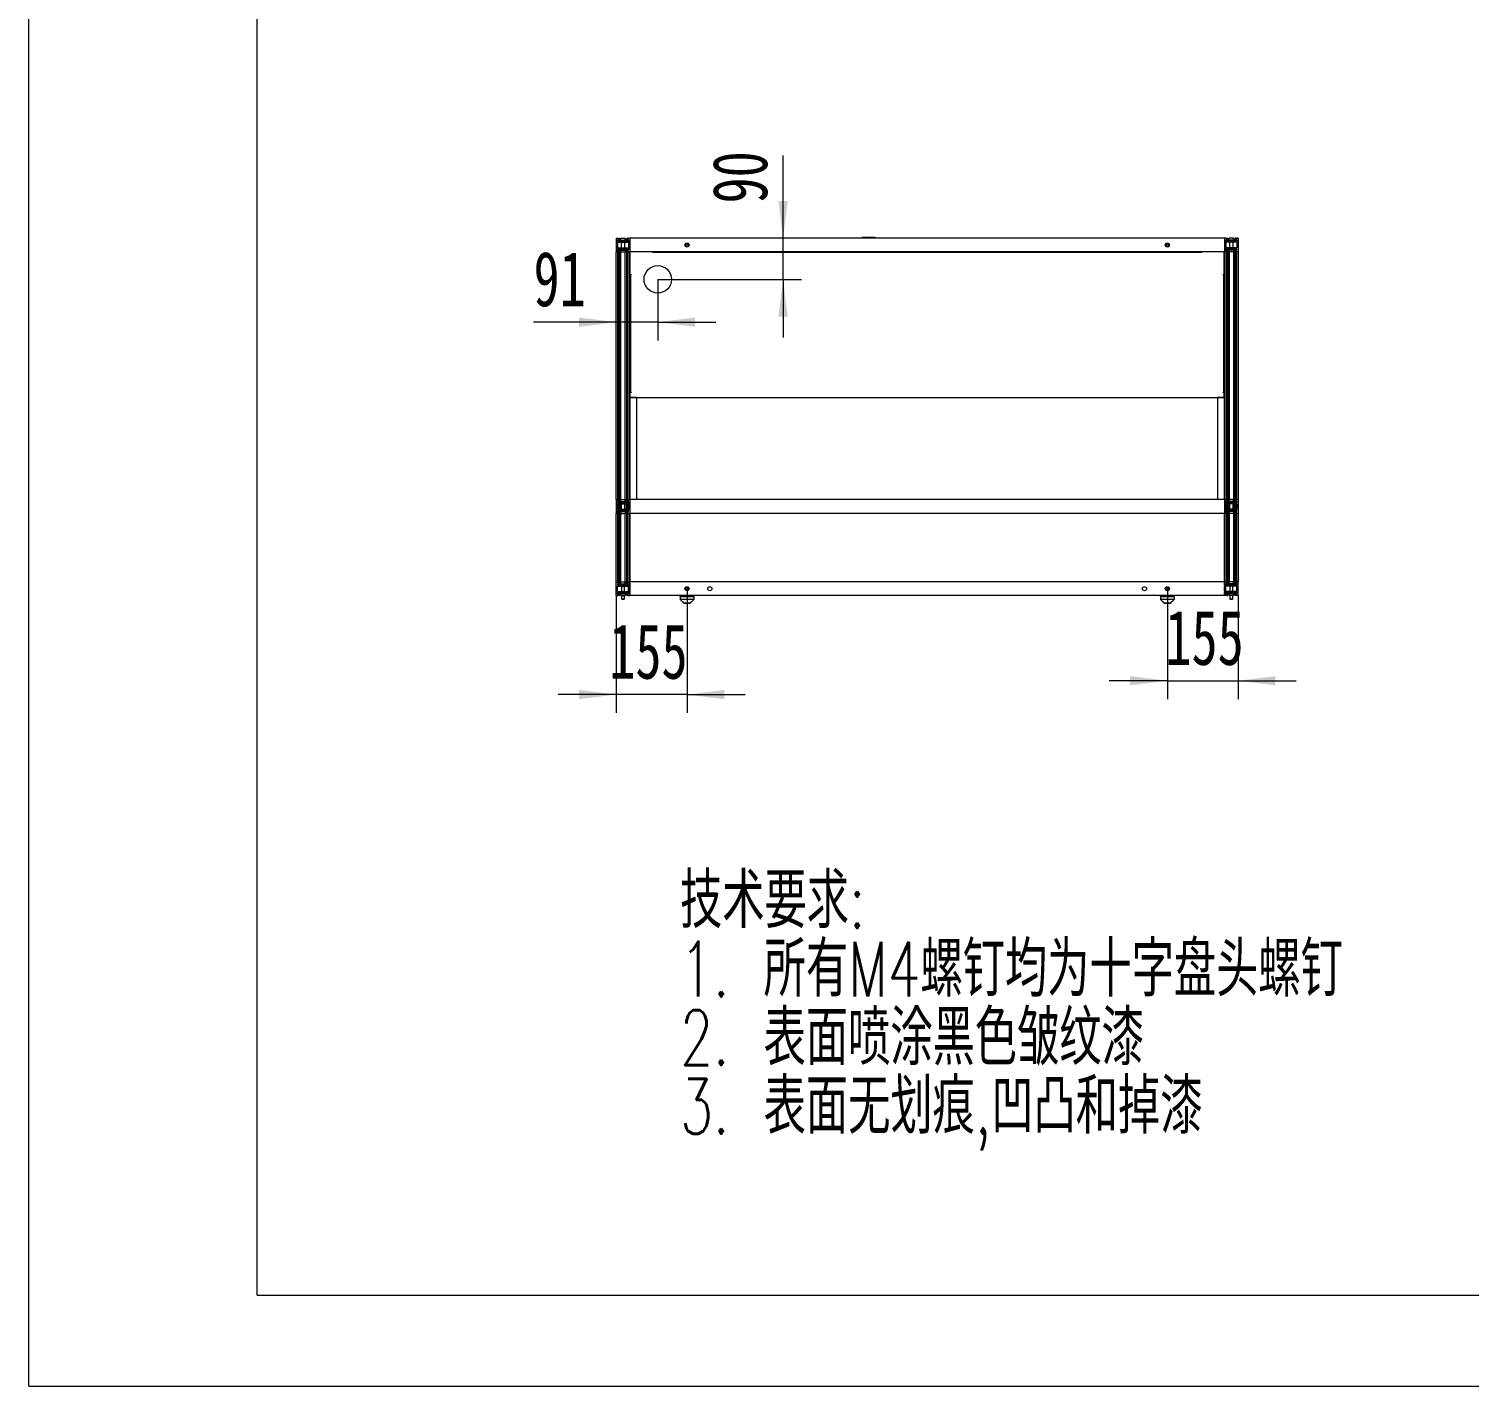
# Model space of a CAD drawing. Header units: millimetres. Extents: x 2 to 8402, y 4 to 5944.
# Drawn here: x 2 to 3153, y 4 to 2974 of the extents above; entities that cross this region are included whole.
import ezdxf

# ---------------------------------------------------------------- set-up
doc = ezdxf.new("R2010")
doc.units = ezdxf.units.MM
doc.header["$LTSCALE"] = 20
doc.layers.add('A-TITLEBLOCK', color=7, linetype='Continuous', lineweight=15)
doc.styles.add('SLDTEXTSTYLE0', font='TXT', dxfattribs={"width": 0.7, "bigfont": 'bigfont'})
doc.styles.add('SLDTEXTSTYLE1', font='TXT', dxfattribs={"width": 0.7})
doc.dimstyles.new('SLDDIMSTYLE0', dxfattribs={"dimtxt": 120, "dimasz": 81.6, "dimexe": 0, "dimexo": 0.0625, "dimgap": 30, "dimtad": 2, "dimrnd": 1e-09, "dimzin": 12, "dimdsep": 46, "dimtxsty": 'SLDTEXTSTYLE1', "dimsah": 1, "dimcen": 0.09, "dimadec": 0, "dimazin": 3, "dimtfac": 1, "dimtmove": 0, "dimatfit": 0, "dimfxl": 0, "dimfrac": 2, "dimtolj": 1, "dimtzin": 12, "dimarcsym": 0})

# ---------------------------------------------------------------- blocks, each defined once
blk = doc.blocks.new('SW_NOTE_0')
at = {"layer": 'A-TITLEBLOCK', "color": 0, "char_height": 120, "attachment_point": 1, "style": 'SLDTEXTSTYLE0'}
for s, insert in [('\\M+18B5A术\\M+19776\\M+18B81:', (0, 154.7)), ('1. \\M+18F8A\\M+1974CM4\\M+19786钉\\M+18BCF为\\M+18F5C\\M+18E9A盘头\\M+19786钉', (0, 4.7)), ('2. \\M+1955C\\M+196CA喷涂\\M+1FC4B\\M+19046皱纹\\M+18EBD', (0, -145.3)), ('3. \\M+1955C\\M+196CA\\M+19DD9划\\M+18DAD,\\M+1899A\\M+193CA\\M+19861\\M+19D7B\\M+18EBD', (0, -295.3))]:
    blk.add_mtext(s, dxfattribs=dict(at, insert=insert))
blk = doc.blocks.new('_D')
at = {"layer": 'A-TITLEBLOCK'}
for p, q in [((1651.9, 2516.1), (1651.9, 2697.3)), ((1651.9, 2426.1), (1651.9, 2516.1)), ((1377.7, 2426.1), (1691.9, 2426.1)), ((1651.9, 2426.1), (1651.9, 2299.1))]:
    blk.add_line(p, q, dxfattribs=at)
for points in [[(1651.9, 2516.1), (1662.1, 2597.7), (1641.7, 2597.7)], [(1651.9, 2426.1), (1641.7, 2344.5), (1662.1, 2344.5)]]:
    blk.add_solid(points, dxfattribs=at)
at = {"layer": 'A-TITLEBLOCK', "insert": (1497.2, 2592.1), "char_height": 120, "attachment_point": 1, "rotation": 90, "style": 'SLDTEXTSTYLE1'}
blk.add_mtext('90', dxfattribs=at)
blk = doc.blocks.new('_D_1')
at = {"layer": 'A-TITLEBLOCK'}
for p, q in [((1377.7, 2426.1), (1377.7, 2292.5)), ((1286.7, 2332.5), (1105.9, 2332.5)), ((1377.7, 2332.5), (1286.7, 2332.5)), ((1377.7, 2332.5), (1504.7, 2332.5))]:
    blk.add_line(p, q, dxfattribs=at)
for points in [[(1286.7, 2332.5), (1205.1, 2342.6), (1205.1, 2322.3)], [(1377.7, 2332.5), (1459.3, 2322.3), (1459.3, 2342.6)]]:
    blk.add_solid(points, dxfattribs=at)
at = {"layer": 'A-TITLEBLOCK', "insert": (1105.9, 2487.2), "char_height": 120, "attachment_point": 1, "style": 'SLDTEXTSTYLE1'}
blk.add_mtext('91', dxfattribs=at)
blk = doc.blocks.new('_D_2')
at = {"layer": 'A-TITLEBLOCK'}
for p, q in [((2492.7, 1749.1), (2492.7, 1507.8)), ((2647.7, 1734.1), (2647.7, 1507.8)), ((2492.7, 1547.8), (2365.7, 1547.8)), ((2492.7, 1547.8), (2647.7, 1547.8)), ((2647.7, 1547.8), (2774.7, 1547.8))]:
    blk.add_line(p, q, dxfattribs=at)
for points in [[(2492.7, 1547.8), (2411.1, 1558), (2411.1, 1537.7)], [(2647.7, 1547.8), (2729.3, 1537.7), (2729.3, 1558)]]:
    blk.add_solid(points, dxfattribs=at)
at = {"layer": 'A-TITLEBLOCK', "insert": (2488.4, 1702.5), "char_height": 120, "attachment_point": 1, "style": 'SLDTEXTSTYLE1'}
blk.add_mtext('155', dxfattribs=at)
blk = doc.blocks.new('_D_3')
at = {"layer": 'A-TITLEBLOCK'}
for p, q in [((1286.7, 1734.1), (1286.7, 1477.6)), ((1441.7, 1749.1), (1441.7, 1477.6)), ((1286.7, 1517.6), (1159.7, 1517.6)), ((1441.7, 1517.6), (1286.7, 1517.6)), ((1441.7, 1517.6), (1568.7, 1517.6))]:
    blk.add_line(p, q, dxfattribs=at)
for points in [[(1286.7, 1517.6), (1205.1, 1527.8), (1205.1, 1507.5)], [(1441.7, 1517.6), (1523.3, 1507.5), (1523.3, 1527.8)]]:
    blk.add_solid(points, dxfattribs=at)
at = {"layer": 'A-TITLEBLOCK', "insert": (1271.6, 1672.3), "char_height": 120, "attachment_point": 1, "style": 'SLDTEXTSTYLE1'}
blk.add_mtext('155', dxfattribs=at)

msp = doc.modelspace()

# ---------------------------------------------------------------- linework, layer by layer
at = {"color": 7, "linetype": 'Continuous', "lineweight": 15}
for p, q in [((1286.705, 2516.117), (1286.705, 2486.117)), ((1286.705, 2516.117), (1290.205, 2516.117)), ((1289.705, 2511.617), (1289.705, 2509.617)), ((1289.705, 2490.617), (1289.705, 2492.617)), ((1289.955, 2507.117), (1313.455, 2507.117)), ((1289.955, 2507.117), (1289.955, 2495.117)), ((1289.955, 2495.117), (1313.455, 2495.117)), ((1290.205, 2516.117), (1290.205, 2514.617)), ((1290.205, 2514.617), (1290.705, 2514.617)), ((1290.205, 2512.117), (1313.205, 2512.117)), ((1290.205, 2509.117), (1313.205, 2509.117)), ((1290.205, 2493.117), (1313.205, 2493.117)), ((1290.205, 2490.117), (1313.205, 2490.117)), ((1290.705, 2514.617), (1290.705, 2513.117)), ((1290.705, 2513.117), (1292.205, 2513.117)), ((1292.205, 2513.117), (1292.205, 2516.117)), ((1292.205, 2516.117), (1293.705, 2516.117)), ((1293.705, 2516.117), (1293.705, 2513.617)), ((1293.705, 2513.617), (1296.705, 2513.617)), ((1296.705, 2513.617), (1296.705, 2516.117)), ((1296.705, 2516.117), (1306.705, 2516.117)), ((1297.705, 2512.117), (1297.705, 2509.117)), ((1297.705, 2507.117), (1297.705, 2495.117)), ((1297.705, 2493.117), (1297.705, 2490.117)), ((1305.705, 2509.117), (1305.705, 2512.117)), ((1305.705, 2495.117), (1305.705, 2507.117)), ((1305.705, 2490.117), (1305.705, 2493.117)), ((1306.705, 2513.617), (1306.705, 2516.117)), ((1309.705, 2513.617), (1306.705, 2513.617)), ((1311.205, 2516.117), (1309.705, 2516.117)), ((1309.705, 2516.117), (1309.705, 2513.617)), ((1311.205, 2513.117), (1311.205, 2516.117)), ((1312.705, 2513.117), (1311.205, 2513.117)), ((1312.705, 2514.617), (1312.705, 2513.117)), ((1313.205, 2514.617), (1312.705, 2514.617)), ((1313.205, 2516.117), (1313.205, 2514.617)), ((1313.205, 2516.117), (1316.705, 2516.117)), ((1313.455, 2507.117), (1313.455, 2495.117)), ((1313.705, 2511.617), (1313.705, 2509.617)), ((1313.705, 2490.617), (1313.705, 2492.617)), ((1316.705, 2509.117), (1314.205, 2509.117)), ((1314.205, 2509.117), (1314.205, 2506.117)), ((1314.205, 2506.117), (1316.705, 2506.117)), ((1314.205, 2493.117), (1314.205, 2496.117)), ((1314.205, 2496.117), (1316.705, 2496.117)), ((1316.705, 2493.117), (1314.205, 2493.117)), ((2617.705, 2516.117), (1316.705, 2516.117)), ((1316.705, 2516.117), (1316.705, 2486.117)), ((1316.705, 2516.117), (1316.705, 2509.117)), ((1316.705, 2506.117), (1316.705, 2496.117)), ((1316.705, 2493.117), (1316.705, 2486.117)), ((1824.955, 2518.117), (1852.955, 2518.117)), ((1824.955, 2518.117), (1824.955, 2516.117)), ((1852.955, 2518.117), (1852.955, 2516.117)), ((2617.705, 2516.117), (2617.705, 2486.117)), ((2621.205, 2516.117), (2617.705, 2516.117)), ((2617.705, 2516.117), (2617.705, 2509.117)), ((2617.705, 2509.117), (2620.205, 2509.117)), ((2620.205, 2506.117), (2617.705, 2506.117)), ((2617.705, 2506.117), (2617.705, 2496.117)), ((2620.205, 2496.117), (2617.705, 2496.117)), ((2617.705, 2493.117), (2617.705, 2486.117)), ((2617.705, 2493.117), (2620.205, 2493.117)), ((2620.205, 2509.117), (2620.205, 2506.117)), ((2620.205, 2493.117), (2620.205, 2496.117)), ((2620.705, 2511.617), (2620.705, 2509.617)), ((2620.705, 2490.617), (2620.705, 2492.617)), ((2644.455, 2507.117), (2620.955, 2507.117)), ((2620.955, 2507.117), (2620.955, 2495.117)), ((2644.455, 2495.117), (2620.955, 2495.117)), ((2621.205, 2516.117), (2621.205, 2514.617)), ((2621.205, 2514.617), (2621.705, 2514.617)), ((2644.205, 2512.117), (2621.205, 2512.117)), ((2644.205, 2509.117), (2621.205, 2509.117)), ((2644.205, 2493.117), (2621.205, 2493.117)), ((2644.205, 2490.117), (2621.205, 2490.117)), ((2621.705, 2514.617), (2621.705, 2513.117)), ((2621.705, 2513.117), (2623.205, 2513.117)), ((2623.205, 2516.117), (2624.705, 2516.117)), ((2623.205, 2513.117), (2623.205, 2516.117)), ((2624.705, 2516.117), (2624.705, 2513.617)), ((2624.705, 2513.617), (2627.705, 2513.617)), ((2627.705, 2513.617), (2627.705, 2516.117)), ((2637.705, 2516.117), (2627.705, 2516.117)), ((2628.705, 2512.117), (2628.705, 2509.117)), ((2628.705, 2507.117), (2628.705, 2495.117)), ((2628.705, 2493.117), (2628.705, 2490.117)), ((2636.705, 2509.117), (2636.705, 2512.117)), ((2636.705, 2495.117), (2636.705, 2507.117)), ((2636.705, 2490.117), (2636.705, 2493.117)), ((2637.705, 2513.617), (2637.705, 2516.117)), ((2640.705, 2513.617), (2637.705, 2513.617)), ((2642.205, 2516.117), (2640.705, 2516.117)), ((2640.705, 2516.117), (2640.705, 2513.617)), ((2642.205, 2513.117), (2642.205, 2516.117)), ((2643.705, 2513.117), (2642.205, 2513.117)), ((2643.705, 2514.617), (2643.705, 2513.117)), ((2644.205, 2514.617), (2643.705, 2514.617)), ((2647.705, 2516.117), (2644.205, 2516.117)), ((2644.205, 2516.117), (2644.205, 2514.617)), ((2644.455, 2507.117), (2644.455, 2495.117)), ((2644.705, 2511.617), (2644.705, 2509.617)), ((2644.705, 2490.617), (2644.705, 2492.617)), ((2647.705, 2516.117), (2647.705, 2486.117)), ((1286.705, 2486.117), (1290.205, 2486.117)), ((1286.705, 1944.117), (1286.705, 2486.117)), ((1290.205, 2487.617), (1290.705, 2487.617)), ((1290.205, 2486.117), (1290.205, 2487.617)), ((1290.205, 1944.117), (1290.205, 2486.117)), ((1290.205, 2486.117), (1290.705, 2486.117)), ((1290.705, 2489.117), (1292.205, 2489.117)), ((1290.705, 2487.617), (1290.705, 2489.117)), ((1290.705, 1944.117), (1290.705, 2486.117)), ((1290.705, 2486.117), (1292.205, 2486.117)), ((1292.205, 2489.117), (1292.205, 2486.117)), ((1292.205, 2486.117), (1293.705, 2486.117)), ((1292.205, 1944.117), (1292.205, 2486.117)), ((1293.705, 2488.617), (1296.705, 2488.617)), ((1293.705, 2486.117), (1293.705, 2488.617)), ((1293.705, 1944.117), (1293.705, 2486.117)), ((1293.705, 2486.117), (1296.705, 2486.117)), ((1296.705, 2488.617), (1296.705, 2486.117)), ((1296.705, 2486.117), (1306.705, 2486.117)), ((1296.705, 1944.117), (1296.705, 2486.117)), ((1309.705, 2488.617), (1306.705, 2488.617)), ((1306.705, 2488.617), (1306.705, 2486.117)), ((1306.705, 1944.117), (1306.705, 2486.117)), ((1309.705, 2486.117), (1306.705, 2486.117)), ((1309.705, 2486.117), (1309.705, 2488.617)), ((1309.705, 2486.117), (1311.205, 2486.117)), ((1309.705, 1944.117), (1309.705, 2486.117)), ((1311.205, 2489.117), (1311.205, 2486.117)), ((1312.705, 2489.117), (1311.205, 2489.117)), ((1311.205, 1944.117), (1311.205, 2486.117)), ((1312.705, 2486.117), (1311.205, 2486.117)), ((1312.705, 2487.617), (1312.705, 2489.117)), ((1313.205, 2487.617), (1312.705, 2487.617)), ((1312.705, 1944.117), (1312.705, 2486.117)), ((1313.205, 2486.117), (1312.705, 2486.117)), ((1313.205, 2486.117), (1313.205, 2487.617)), ((1313.205, 2486.117), (1316.705, 2486.117)), ((1313.205, 1944.117), (1313.205, 2486.117)), ((2617.705, 2486.117), (1316.705, 2486.117)), ((1316.705, 1944.117), (1316.705, 2486.117)), ((1317.705, 2436.917), (1317.705, 2486.117)), ((1366.905, 2484.517), (1366.905, 2486.117)), ((1367.705, 2484.517), (1366.905, 2484.517)), ((1367.705, 2485.317), (1367.705, 2486.117)), ((1367.705, 2485.317), (1367.705, 2484.517)), ((1367.705, 2485.317), (2566.705, 2485.317)), ((2566.705, 2485.317), (2566.705, 2486.117)), ((2566.705, 2484.517), (2566.705, 2485.317)), ((2567.505, 2484.517), (2566.705, 2484.517)), ((2567.505, 2486.117), (2567.505, 2484.517)), ((2616.705, 2436.917), (2616.705, 2486.117)), ((2621.205, 2486.117), (2617.705, 2486.117)), ((2617.705, 2486.117), (2617.705, 1944.117)), ((2621.205, 2487.617), (2621.705, 2487.617)), ((2621.205, 2486.117), (2621.205, 2487.617)), ((2621.205, 2486.117), (2621.205, 1944.117)), ((2621.205, 2486.117), (2621.705, 2486.117)), ((2621.705, 2487.617), (2621.705, 2489.117)), ((2621.705, 2489.117), (2623.205, 2489.117)), ((2621.705, 2486.117), (2621.705, 1944.117)), ((2621.705, 2486.117), (2623.205, 2486.117)), ((2623.205, 2489.117), (2623.205, 2486.117)), ((2623.205, 2486.117), (2623.205, 1944.117)), ((2623.205, 2486.117), (2624.705, 2486.117)), ((2624.705, 2486.117), (2624.705, 2488.617)), ((2624.705, 2488.617), (2627.705, 2488.617)), ((2624.705, 2486.117), (2624.705, 1944.117)), ((2624.705, 2486.117), (2627.705, 2486.117)), ((2627.705, 2488.617), (2627.705, 2486.117)), ((2637.705, 2486.117), (2627.705, 2486.117)), ((2627.705, 2486.117), (2627.705, 1944.117)), ((2640.705, 2488.617), (2637.705, 2488.617)), ((2637.705, 2488.617), (2637.705, 2486.117)), ((2637.705, 2486.117), (2637.705, 1944.117)), ((2640.705, 2486.117), (2637.705, 2486.117)), ((2640.705, 2486.117), (2640.705, 2488.617)), ((2642.205, 2486.117), (2640.705, 2486.117)), ((2640.705, 2486.117), (2640.705, 1944.117)), ((2643.705, 2489.117), (2642.205, 2489.117)), ((2642.205, 2489.117), (2642.205, 2486.117)), ((2642.205, 2486.117), (2642.205, 1944.117)), ((2643.705, 2486.117), (2642.205, 2486.117)), ((2643.705, 2487.617), (2643.705, 2489.117)), ((2644.205, 2487.617), (2643.705, 2487.617)), ((2643.705, 2486.117), (2643.705, 1944.117)), ((2644.205, 2486.117), (2643.705, 2486.117)), ((2644.205, 2486.117), (2644.205, 2487.617)), ((2647.705, 2486.117), (2644.205, 2486.117)), ((2644.205, 2486.117), (2644.205, 1944.117)), ((2647.705, 2486.117), (2647.705, 1944.117)), ((1316.705, 2441.117), (1317.705, 2441.117)), ((1317.705, 2436.917), (1319.305, 2436.917)), ((1317.705, 2179.617), (1317.705, 2436.117)), ((1318.505, 2436.117), (1317.705, 2436.117)), ((1318.505, 2179.617), (1318.505, 2436.117)), ((1319.305, 2436.117), (1318.505, 2436.117)), ((1319.305, 2436.917), (1319.305, 2436.117)), ((2615.105, 2436.917), (2616.705, 2436.917)), ((2615.105, 2436.117), (2615.105, 2436.917)), ((2615.905, 2436.117), (2615.105, 2436.117)), ((2615.905, 2436.117), (2615.905, 2179.617)), ((2615.905, 2436.117), (2616.705, 2436.117)), ((2616.705, 2441.117), (2617.705, 2441.117)), ((2616.705, 2436.117), (2616.705, 2179.617)), ((1316.705, 2384.117), (1317.705, 2384.117)), ((1316.705, 2342.617), (1317.705, 2342.617)), ((1317.705, 2245.117), (1316.705, 2245.117)), ((2616.705, 2240.117), (2617.705, 2240.117)), ((1318.505, 2179.617), (1317.705, 2179.617)), ((1317.705, 2167.334), (1317.705, 2178.817)), ((1319.305, 2178.817), (1317.705, 2178.817)), ((1318.505, 2179.617), (1319.305, 2179.617)), ((1319.305, 2179.617), (1319.305, 2178.817)), ((2615.105, 2179.617), (2615.905, 2179.617)), ((2615.105, 2178.817), (2615.105, 2179.617)), ((2616.705, 2178.817), (2615.105, 2178.817)), ((2615.905, 2179.617), (2616.705, 2179.617)), ((2616.705, 2195.117), (2617.705, 2195.117)), ((2616.705, 2188.117), (2617.705, 2188.117)), ((2616.705, 2185.117), (2617.705, 2185.117)), ((2616.705, 2167.334), (2616.705, 2178.817)), ((2616.705, 2175.117), (2617.705, 2175.117)), ((1316.705, 2173.117), (1317.705, 2173.117)), ((1316.705, 2172.117), (1317.705, 2172.117)), ((1317.705, 2168.617), (1316.705, 2168.617)), ((1331.705, 2167.334), (1317.705, 2167.334)), ((1317.705, 2167.334), (1317.705, 2166.534)), ((1331.705, 2166.534), (1317.705, 2166.534)), ((1331.705, 2166.534), (1331.705, 2167.334)), ((2602.705, 2166.534), (1331.705, 2166.534)), ((1331.705, 1944.117), (1331.705, 2166.534)), ((2616.705, 2167.334), (2602.705, 2167.334)), ((2602.705, 2167.334), (2602.705, 2166.534)), ((2602.705, 2166.534), (2602.705, 1944.117)), ((2616.705, 2166.534), (2602.705, 2166.534)), ((2616.705, 2172.117), (2617.705, 2172.117)), ((2616.705, 2168.617), (2617.705, 2168.617)), ((2616.705, 2167.334), (2616.705, 2166.534)), ((1286.705, 1944.117), (1286.705, 1914.117)), ((1286.705, 1944.117), (1290.205, 1944.117)), ((1289.705, 1939.617), (1289.705, 1937.617)), ((1289.955, 1935.117), (1313.455, 1935.117)), ((1289.955, 1935.117), (1289.955, 1923.117)), ((1289.955, 1923.117), (1313.455, 1923.117)), ((1290.205, 1944.117), (1290.705, 1944.117)), ((1290.205, 1944.117), (1290.205, 1942.617)), ((1290.205, 1942.617), (1290.705, 1942.617)), ((1290.205, 1937.117), (1290.205, 1940.117)), ((1290.205, 1940.117), (1313.205, 1940.117)), ((1290.205, 1937.117), (1313.205, 1937.117)), ((1290.205, 1923.117), (1290.205, 1935.117)), ((1290.705, 1942.617), (1290.705, 1944.117)), ((1290.705, 1944.117), (1292.205, 1944.117)), ((1290.705, 1942.617), (1290.705, 1941.117)), ((1290.705, 1941.117), (1292.205, 1941.117)), ((1290.705, 1937.117), (1290.705, 1940.117)), ((1290.705, 1923.117), (1290.705, 1935.117)), ((1292.205, 1941.117), (1292.205, 1944.117)), ((1292.205, 1944.117), (1293.705, 1944.117)), ((1292.205, 1937.117), (1292.205, 1940.117)), ((1292.205, 1923.117), (1292.205, 1935.117)), ((1293.705, 1944.117), (1296.705, 1944.117)), ((1293.705, 1944.117), (1293.705, 1941.617)), ((1293.705, 1941.617), (1296.705, 1941.617)), ((1293.705, 1937.117), (1293.705, 1940.117)), ((1293.705, 1923.117), (1293.705, 1935.117)), ((1296.705, 1941.617), (1296.705, 1944.117)), ((1296.705, 1944.117), (1306.705, 1944.117)), ((1296.705, 1937.117), (1296.705, 1940.117)), ((1296.705, 1923.117), (1296.705, 1935.117)), ((1297.705, 1940.117), (1297.705, 1937.117)), ((1297.705, 1935.117), (1297.705, 1923.117)), ((1305.705, 1937.117), (1305.705, 1940.117)), ((1305.705, 1923.117), (1305.705, 1935.117)), ((1309.705, 1944.117), (1306.705, 1944.117)), ((1306.705, 1941.617), (1306.705, 1944.117)), ((1309.705, 1941.617), (1306.705, 1941.617)), ((1306.705, 1937.117), (1306.705, 1940.117)), ((1306.705, 1923.117), (1306.705, 1935.117)), ((1309.705, 1944.117), (1309.705, 1941.617)), ((1311.205, 1944.117), (1309.705, 1944.117)), ((1309.705, 1937.117), (1309.705, 1940.117)), ((1309.705, 1923.117), (1309.705, 1935.117)), ((1312.705, 1944.117), (1311.205, 1944.117)), ((1311.205, 1941.117), (1311.205, 1944.117)), ((1312.705, 1941.117), (1311.205, 1941.117)), ((1311.205, 1937.117), (1311.205, 1940.117)), ((1311.205, 1923.117), (1311.205, 1935.117)), ((1312.705, 1942.617), (1312.705, 1944.117)), ((1313.205, 1944.117), (1312.705, 1944.117)), ((1312.705, 1942.617), (1312.705, 1941.117)), ((1313.205, 1942.617), (1312.705, 1942.617)), ((1312.705, 1937.117), (1312.705, 1940.117)), ((1312.705, 1923.117), (1312.705, 1935.117)), ((1313.205, 1944.117), (1313.205, 1942.617)), ((1313.205, 1944.117), (1316.705, 1944.117)), ((1313.205, 1937.117), (1313.205, 1940.117)), ((1313.205, 1923.117), (1313.205, 1935.117)), ((1313.455, 1935.117), (1313.455, 1923.117)), ((1313.705, 1939.617), (1313.705, 1937.617)), ((1316.705, 1937.117), (1314.205, 1937.117)), ((1314.205, 1937.117), (1314.205, 1934.117)), ((1314.205, 1934.117), (1316.705, 1934.117)), ((1314.205, 1924.117), (1316.705, 1924.117)), ((1314.205, 1921.117), (1314.205, 1924.117)), ((1316.705, 1944.117), (1316.705, 1937.117)), ((1316.705, 1944.117), (1316.705, 1914.117)), ((2617.705, 1944.117), (1316.705, 1944.117)), ((1316.705, 1934.117), (1316.705, 1924.117)), ((2617.705, 1944.117), (2617.705, 1937.117)), ((2621.205, 1944.117), (2617.705, 1944.117)), ((2617.705, 1944.117), (2617.705, 1914.117)), ((2617.705, 1937.117), (2620.205, 1937.117)), ((2617.705, 1934.117), (2617.705, 1924.117)), ((2620.205, 1934.117), (2617.705, 1934.117)), ((2620.205, 1924.117), (2617.705, 1924.117)), ((2620.205, 1937.117), (2620.205, 1934.117)), ((2620.205, 1921.117), (2620.205, 1924.117)), ((2620.705, 1939.617), (2620.705, 1937.617)), ((2620.955, 1935.117), (2620.955, 1923.117)), ((2644.455, 1935.117), (2620.955, 1935.117)), ((2644.455, 1923.117), (2620.955, 1923.117)), ((2621.205, 1944.117), (2621.705, 1944.117)), ((2621.205, 1944.117), (2621.205, 1942.617)), ((2621.205, 1942.617), (2621.705, 1942.617)), ((2621.205, 1937.117), (2621.205, 1940.117)), ((2644.205, 1940.117), (2621.205, 1940.117)), ((2644.205, 1937.117), (2621.205, 1937.117)), ((2621.205, 1923.117), (2621.205, 1935.117)), ((2621.705, 1944.117), (2623.205, 1944.117)), ((2621.705, 1942.617), (2621.705, 1944.117)), ((2621.705, 1942.617), (2621.705, 1941.117)), ((2621.705, 1941.117), (2623.205, 1941.117)), ((2621.705, 1937.117), (2621.705, 1940.117)), ((2621.705, 1923.117), (2621.705, 1935.117)), ((2623.205, 1941.117), (2623.205, 1944.117)), ((2623.205, 1944.117), (2624.705, 1944.117)), ((2623.205, 1937.117), (2623.205, 1940.117)), ((2623.205, 1923.117), (2623.205, 1935.117)), ((2624.705, 1944.117), (2627.705, 1944.117)), ((2624.705, 1944.117), (2624.705, 1941.617)), ((2624.705, 1941.617), (2627.705, 1941.617)), ((2624.705, 1937.117), (2624.705, 1940.117)), ((2624.705, 1923.117), (2624.705, 1935.117)), ((2627.705, 1941.617), (2627.705, 1944.117)), ((2637.705, 1944.117), (2627.705, 1944.117)), ((2627.705, 1937.117), (2627.705, 1940.117)), ((2627.705, 1923.117), (2627.705, 1935.117)), ((2628.705, 1940.117), (2628.705, 1937.117)), ((2628.705, 1935.117), (2628.705, 1923.117)), ((2636.705, 1937.117), (2636.705, 1940.117)), ((2636.705, 1923.117), (2636.705, 1935.117)), ((2640.705, 1944.117), (2637.705, 1944.117)), ((2637.705, 1941.617), (2637.705, 1944.117)), ((2640.705, 1941.617), (2637.705, 1941.617)), ((2637.705, 1937.117), (2637.705, 1940.117)), ((2637.705, 1923.117), (2637.705, 1935.117)), ((2640.705, 1944.117), (2640.705, 1941.617)), ((2642.205, 1944.117), (2640.705, 1944.117)), ((2640.705, 1937.117), (2640.705, 1940.117)), ((2640.705, 1923.117), (2640.705, 1935.117)), ((2643.705, 1944.117), (2642.205, 1944.117)), ((2642.205, 1941.117), (2642.205, 1944.117)), ((2643.705, 1941.117), (2642.205, 1941.117)), ((2642.205, 1937.117), (2642.205, 1940.117)), ((2642.205, 1923.117), (2642.205, 1935.117)), ((2644.205, 1944.117), (2643.705, 1944.117)), ((2643.705, 1942.617), (2643.705, 1944.117)), ((2643.705, 1942.617), (2643.705, 1941.117)), ((2644.205, 1942.617), (2643.705, 1942.617)), ((2643.705, 1937.117), (2643.705, 1940.117)), ((2643.705, 1923.117), (2643.705, 1935.117)), ((2644.205, 1944.117), (2644.205, 1942.617)), ((2647.705, 1944.117), (2644.205, 1944.117)), ((2644.205, 1937.117), (2644.205, 1940.117)), ((2644.205, 1923.117), (2644.205, 1935.117)), ((2644.455, 1935.117), (2644.455, 1923.117)), ((2644.705, 1939.617), (2644.705, 1937.617)), ((2647.705, 1944.117), (2647.705, 1914.117)), ((1286.705, 1914.117), (1290.205, 1914.117)), ((1286.705, 1764.117), (1286.705, 1914.117)), ((1289.705, 1918.617), (1289.705, 1920.617)), ((1290.205, 1918.117), (1290.205, 1921.117)), ((1290.205, 1921.117), (1313.205, 1921.117)), ((1290.205, 1918.117), (1313.205, 1918.117)), ((1290.205, 1915.617), (1290.705, 1915.617)), ((1290.205, 1914.117), (1290.205, 1915.617)), ((1290.205, 1764.117), (1290.205, 1914.117)), ((1290.205, 1914.117), (1290.705, 1914.117)), ((1290.705, 1918.117), (1290.705, 1921.117)), ((1290.705, 1917.117), (1292.205, 1917.117)), ((1290.705, 1915.617), (1290.705, 1917.117)), ((1290.705, 1914.117), (1290.705, 1915.617)), ((1290.705, 1764.117), (1290.705, 1914.117)), ((1290.705, 1914.117), (1292.205, 1914.117)), ((1292.205, 1918.117), (1292.205, 1921.117)), ((1292.205, 1917.117), (1292.205, 1914.117)), ((1292.205, 1914.117), (1293.705, 1914.117)), ((1292.205, 1764.117), (1292.205, 1914.117)), ((1293.705, 1918.117), (1293.705, 1921.117)), ((1293.705, 1916.617), (1296.705, 1916.617)), ((1293.705, 1914.117), (1293.705, 1916.617)), ((1293.705, 1764.117), (1293.705, 1914.117)), ((1293.705, 1914.117), (1296.705, 1914.117)), ((1296.705, 1918.117), (1296.705, 1921.117)), ((1296.705, 1916.617), (1296.705, 1914.117)), ((1296.705, 1914.117), (1306.705, 1914.117)), ((1296.705, 1764.117), (1296.705, 1914.117)), ((1297.705, 1921.117), (1297.705, 1918.117)), ((1305.705, 1918.117), (1305.705, 1921.117)), ((1306.705, 1918.117), (1306.705, 1921.117)), ((1309.705, 1916.617), (1306.705, 1916.617)), ((1306.705, 1916.617), (1306.705, 1914.117)), ((1306.705, 1764.117), (1306.705, 1914.117)), ((1309.705, 1914.117), (1306.705, 1914.117)), ((1309.705, 1918.117), (1309.705, 1921.117)), ((1309.705, 1914.117), (1309.705, 1916.617)), ((1309.705, 1914.117), (1311.205, 1914.117)), ((1309.705, 1764.117), (1309.705, 1914.117)), ((1311.205, 1918.117), (1311.205, 1921.117)), ((1312.705, 1917.117), (1311.205, 1917.117)), ((1311.205, 1917.117), (1311.205, 1914.117)), ((1311.205, 1764.117), (1311.205, 1914.117)), ((1312.705, 1914.117), (1311.205, 1914.117)), ((1312.705, 1918.117), (1312.705, 1921.117)), ((1312.705, 1915.617), (1312.705, 1917.117)), ((1312.705, 1914.117), (1312.705, 1915.617)), ((1313.205, 1915.617), (1312.705, 1915.617)), ((1312.705, 1764.117), (1312.705, 1914.117)), ((1313.205, 1914.117), (1312.705, 1914.117)), ((1313.205, 1918.117), (1313.205, 1921.117)), ((1313.205, 1914.117), (1313.205, 1915.617)), ((1313.205, 1914.117), (1316.705, 1914.117)), ((1313.205, 1764.117), (1313.205, 1914.117)), ((1313.705, 1918.617), (1313.705, 1920.617)), ((1316.705, 1921.117), (1314.205, 1921.117)), ((1316.705, 1921.117), (1316.705, 1914.117)), ((2617.705, 1914.117), (1316.705, 1914.117)), ((1316.705, 1764.117), (1316.705, 1914.117)), ((1316.955, 1914.117), (1316.955, 1764.117)), ((2617.455, 1764.117), (2617.455, 1914.117)), ((2617.705, 1921.117), (2620.205, 1921.117)), ((2617.705, 1921.117), (2617.705, 1914.117)), ((2621.205, 1914.117), (2617.705, 1914.117)), ((2617.705, 1914.117), (2617.705, 1764.117)), ((2620.705, 1918.617), (2620.705, 1920.617)), ((2621.205, 1918.117), (2621.205, 1921.117)), ((2644.205, 1921.117), (2621.205, 1921.117)), ((2644.205, 1918.117), (2621.205, 1918.117)), ((2621.205, 1915.617), (2621.705, 1915.617)), ((2621.205, 1914.117), (2621.205, 1915.617)), ((2621.205, 1914.117), (2621.205, 1764.117)), ((2621.205, 1914.117), (2621.705, 1914.117)), ((2621.705, 1918.117), (2621.705, 1921.117)), ((2621.705, 1917.117), (2623.205, 1917.117)), ((2621.705, 1915.617), (2621.705, 1917.117)), ((2621.705, 1914.117), (2621.705, 1915.617)), ((2621.705, 1914.117), (2621.705, 1764.117)), ((2621.705, 1914.117), (2623.205, 1914.117)), ((2623.205, 1918.117), (2623.205, 1921.117)), ((2623.205, 1917.117), (2623.205, 1914.117)), ((2624.705, 1914.117), (2623.205, 1914.117)), ((2623.205, 1914.117), (2623.205, 1764.117)), ((2624.705, 1918.117), (2624.705, 1921.117)), ((2624.705, 1916.617), (2627.705, 1916.617)), ((2624.705, 1914.117), (2624.705, 1916.617)), ((2624.705, 1914.117), (2624.705, 1764.117)), ((2624.705, 1914.117), (2627.705, 1914.117)), ((2627.705, 1918.117), (2627.705, 1921.117)), ((2627.705, 1916.617), (2627.705, 1914.117)), ((2637.705, 1914.117), (2627.705, 1914.117)), ((2627.705, 1914.117), (2627.705, 1764.117)), ((2628.705, 1921.117), (2628.705, 1918.117)), ((2636.705, 1918.117), (2636.705, 1921.117)), ((2637.705, 1918.117), (2637.705, 1921.117)), ((2640.705, 1916.617), (2637.705, 1916.617)), ((2637.705, 1916.617), (2637.705, 1914.117)), ((2637.705, 1914.117), (2637.705, 1764.117)), ((2640.705, 1914.117), (2637.705, 1914.117)), ((2640.705, 1918.117), (2640.705, 1921.117)), ((2640.705, 1914.117), (2640.705, 1916.617)), ((2642.205, 1914.117), (2640.705, 1914.117)), ((2640.705, 1914.117), (2640.705, 1764.117)), ((2642.205, 1918.117), (2642.205, 1921.117)), ((2643.705, 1917.117), (2642.205, 1917.117)), ((2642.205, 1917.117), (2642.205, 1914.117)), ((2642.205, 1914.117), (2642.205, 1764.117)), ((2643.705, 1914.117), (2642.205, 1914.117)), ((2643.705, 1918.117), (2643.705, 1921.117)), ((2643.705, 1915.617), (2643.705, 1917.117)), ((2643.705, 1914.117), (2643.705, 1915.617)), ((2644.205, 1915.617), (2643.705, 1915.617)), ((2643.705, 1914.117), (2643.705, 1764.117)), ((2644.205, 1914.117), (2643.705, 1914.117)), ((2644.205, 1918.117), (2644.205, 1921.117)), ((2644.205, 1914.117), (2644.205, 1915.617)), ((2647.705, 1914.117), (2644.205, 1914.117)), ((2644.205, 1914.117), (2644.205, 1764.117)), ((2644.705, 1918.617), (2644.705, 1920.617)), ((2647.705, 1914.117), (2647.705, 1764.117)), ((1316.705, 1869.117), (1316.955, 1869.117)), ((2617.455, 1869.117), (2617.705, 1869.117)), ((2617.705, 1845.238), (2617.455, 1845.238)), ((2617.705, 1839.581), (2617.455, 1839.581)), ((1316.955, 1809.117), (1316.705, 1809.117)), ((2617.705, 1809.117), (2617.455, 1809.117)), ((1286.705, 1764.117), (1290.205, 1764.117)), ((1286.705, 1734.117), (1286.705, 1764.117)), ((1286.705, 1734.117), (1290.205, 1734.117)), ((1289.705, 1759.617), (1289.705, 1757.617)), ((1289.705, 1738.617), (1289.705, 1740.617)), ((1289.955, 1743.117), (1289.955, 1755.117)), ((1289.955, 1755.117), (1313.455, 1755.117)), ((1289.955, 1743.117), (1313.455, 1743.117)), ((1290.205, 1764.117), (1290.705, 1764.117)), ((1290.205, 1764.117), (1290.205, 1762.617)), ((1290.205, 1762.617), (1290.705, 1762.617)), ((1290.205, 1760.117), (1313.205, 1760.117)), ((1290.205, 1757.117), (1313.205, 1757.117)), ((1290.205, 1741.117), (1313.205, 1741.117)), ((1290.205, 1738.117), (1313.205, 1738.117)), ((1290.205, 1735.617), (1290.705, 1735.617)), ((1290.205, 1734.117), (1290.205, 1735.617)), ((1290.705, 1764.117), (1292.205, 1764.117)), ((1290.705, 1762.617), (1290.705, 1761.117)), ((1290.705, 1761.117), (1292.205, 1761.117)), ((1290.705, 1737.117), (1292.205, 1737.117)), ((1290.705, 1735.617), (1290.705, 1737.117)), ((1292.205, 1764.117), (1293.705, 1764.117)), ((1292.205, 1761.117), (1292.205, 1764.117)), ((1292.205, 1737.117), (1292.205, 1734.117)), ((1292.205, 1734.117), (1293.705, 1734.117)), ((1293.705, 1764.117), (1296.705, 1764.117)), ((1293.705, 1764.117), (1293.705, 1761.617)), ((1293.705, 1761.617), (1296.705, 1761.617)), ((1293.705, 1734.117), (1293.705, 1736.617)), ((1293.705, 1736.617), (1296.705, 1736.617)), ((1296.705, 1764.117), (1306.705, 1764.117)), ((1296.705, 1761.617), (1296.705, 1764.117)), ((1296.705, 1736.617), (1296.705, 1734.117)), ((1296.705, 1734.117), (1306.705, 1734.117)), ((1298.705, 1760.117), (1298.705, 1757.117)), ((1298.705, 1755.117), (1298.705, 1743.117)), ((1298.705, 1741.117), (1298.705, 1738.117)), ((1298.705, 1734.117), (1298.705, 1727.117)), ((1304.705, 1757.117), (1304.705, 1760.117)), ((1304.705, 1743.117), (1304.705, 1755.117)), ((1304.705, 1738.117), (1304.705, 1741.117)), ((1304.705, 1727.117), (1304.705, 1734.117)), ((1309.705, 1764.117), (1306.705, 1764.117)), ((1306.705, 1761.617), (1306.705, 1764.117)), ((1309.705, 1761.617), (1306.705, 1761.617)), ((1309.705, 1736.617), (1306.705, 1736.617)), ((1306.705, 1736.617), (1306.705, 1734.117)), ((1311.205, 1764.117), (1309.705, 1764.117)), ((1309.705, 1764.117), (1309.705, 1761.617)), ((1309.705, 1734.117), (1309.705, 1736.617)), ((1311.205, 1734.117), (1309.705, 1734.117)), ((1312.705, 1764.117), (1311.205, 1764.117)), ((1311.205, 1761.117), (1311.205, 1764.117)), ((1312.705, 1761.117), (1311.205, 1761.117)), ((1311.205, 1737.117), (1311.205, 1734.117)), ((1312.705, 1737.117), (1311.205, 1737.117)), ((1313.205, 1764.117), (1312.705, 1764.117)), ((1312.705, 1762.617), (1312.705, 1761.117)), ((1313.205, 1762.617), (1312.705, 1762.617)), ((1312.705, 1735.617), (1312.705, 1737.117)), ((1313.205, 1735.617), (1312.705, 1735.617)), ((1313.205, 1764.117), (1316.705, 1764.117)), ((1313.205, 1764.117), (1313.205, 1762.617)), ((1313.205, 1734.117), (1313.205, 1735.617)), ((1313.205, 1734.117), (1316.705, 1734.117)), ((1313.455, 1743.117), (1313.455, 1755.117)), ((1313.705, 1759.617), (1313.705, 1757.617)), ((1313.705, 1738.617), (1313.705, 1740.617)), ((1314.205, 1757.117), (1314.205, 1754.117)), ((1316.705, 1757.117), (1314.205, 1757.117)), ((1314.205, 1754.117), (1316.705, 1754.117)), ((1314.205, 1741.117), (1314.205, 1744.117)), ((1314.205, 1744.117), (1316.705, 1744.117)), ((1316.705, 1741.117), (1314.205, 1741.117)), ((1316.705, 1757.117), (1316.705, 1764.117)), ((2617.705, 1764.117), (1316.705, 1764.117)), ((1316.705, 1764.117), (1316.705, 1734.117)), ((1316.705, 1744.117), (1316.705, 1754.117)), ((1316.705, 1734.117), (1316.705, 1741.117)), ((2617.705, 1734.117), (1316.705, 1734.117)), ((1426.705, 1732.117), (1426.705, 1734.117)), ((1456.705, 1732.117), (1456.705, 1734.117)), ((2477.705, 1732.117), (2477.705, 1734.117)), ((2507.705, 1732.117), (2507.705, 1734.117)), ((2621.205, 1764.117), (2617.705, 1764.117)), ((2617.705, 1757.117), (2617.705, 1764.117)), ((2617.705, 1764.117), (2617.705, 1734.117)), ((2617.705, 1757.117), (2620.205, 1757.117)), ((2617.705, 1744.117), (2617.705, 1754.117)), ((2620.205, 1754.117), (2617.705, 1754.117)), ((2620.205, 1744.117), (2617.705, 1744.117)), ((2617.705, 1734.117), (2617.705, 1741.117)), ((2617.705, 1741.117), (2620.205, 1741.117)), ((2621.205, 1734.117), (2617.705, 1734.117)), ((2620.205, 1757.117), (2620.205, 1754.117)), ((2620.205, 1741.117), (2620.205, 1744.117)), ((2620.705, 1759.617), (2620.705, 1757.617)), ((2620.705, 1738.617), (2620.705, 1740.617)), ((2644.455, 1755.117), (2620.955, 1755.117)), ((2620.955, 1743.117), (2620.955, 1755.117)), ((2644.455, 1743.117), (2620.955, 1743.117)), ((2621.205, 1764.117), (2621.705, 1764.117)), ((2621.205, 1764.117), (2621.205, 1762.617)), ((2621.205, 1762.617), (2621.705, 1762.617)), ((2644.205, 1760.117), (2621.205, 1760.117)), ((2644.205, 1757.117), (2621.205, 1757.117)), ((2644.205, 1741.117), (2621.205, 1741.117)), ((2644.205, 1738.117), (2621.205, 1738.117)), ((2621.205, 1734.117), (2621.205, 1735.617)), ((2621.205, 1735.617), (2621.705, 1735.617)), ((2621.705, 1764.117), (2623.205, 1764.117)), ((2621.705, 1762.617), (2621.705, 1761.117)), ((2621.705, 1761.117), (2623.205, 1761.117)), ((2621.705, 1737.117), (2623.205, 1737.117)), ((2621.705, 1735.617), (2621.705, 1737.117)), ((2623.205, 1764.117), (2624.705, 1764.117)), ((2623.205, 1761.117), (2623.205, 1764.117)), ((2623.205, 1737.117), (2623.205, 1734.117)), ((2623.205, 1734.117), (2624.705, 1734.117)), ((2624.705, 1764.117), (2627.705, 1764.117)), ((2624.705, 1764.117), (2624.705, 1761.617)), ((2624.705, 1761.617), (2627.705, 1761.617)), ((2624.705, 1736.617), (2627.705, 1736.617)), ((2624.705, 1734.117), (2624.705, 1736.617)), ((2637.705, 1764.117), (2627.705, 1764.117)), ((2627.705, 1761.617), (2627.705, 1764.117)), ((2627.705, 1736.617), (2627.705, 1734.117)), ((2637.705, 1734.117), (2627.705, 1734.117)), ((2629.705, 1760.117), (2629.705, 1757.117)), ((2629.705, 1755.117), (2629.705, 1743.117)), ((2629.705, 1741.117), (2629.705, 1738.117)), ((2629.705, 1734.117), (2629.705, 1727.117)), ((2635.705, 1757.117), (2635.705, 1760.117)), ((2635.705, 1743.117), (2635.705, 1755.117)), ((2635.705, 1738.117), (2635.705, 1741.117)), ((2635.705, 1727.117), (2635.705, 1734.117)), ((2640.705, 1764.117), (2637.705, 1764.117)), ((2637.705, 1761.617), (2637.705, 1764.117)), ((2640.705, 1761.617), (2637.705, 1761.617)), ((2640.705, 1736.617), (2637.705, 1736.617)), ((2637.705, 1736.617), (2637.705, 1734.117)), ((2642.205, 1764.117), (2640.705, 1764.117)), ((2640.705, 1764.117), (2640.705, 1761.617)), ((2640.705, 1734.117), (2640.705, 1736.617)), ((2642.205, 1734.117), (2640.705, 1734.117)), ((2643.705, 1764.117), (2642.205, 1764.117)), ((2642.205, 1761.117), (2642.205, 1764.117)), ((2643.705, 1761.117), (2642.205, 1761.117)), ((2643.705, 1737.117), (2642.205, 1737.117)), ((2642.205, 1737.117), (2642.205, 1734.117)), ((2644.205, 1764.117), (2643.705, 1764.117)), ((2643.705, 1762.617), (2643.705, 1761.117)), ((2644.205, 1762.617), (2643.705, 1762.617)), ((2643.705, 1735.617), (2643.705, 1737.117)), ((2644.205, 1735.617), (2643.705, 1735.617)), ((2647.705, 1764.117), (2644.205, 1764.117)), ((2644.205, 1764.117), (2644.205, 1762.617)), ((2644.205, 1734.117), (2644.205, 1735.617)), ((2647.705, 1734.117), (2644.205, 1734.117)), ((2644.455, 1743.117), (2644.455, 1755.117)), ((2644.705, 1759.617), (2644.705, 1757.617)), ((2644.705, 1738.617), (2644.705, 1740.617)), ((2647.705, 1734.117), (2647.705, 1764.117)), ((1298.705, 1727.117), (1300.205, 1725.617)), ((1298.705, 1727.117), (1304.705, 1727.117)), ((1303.205, 1725.617), (1300.205, 1725.617)), ((1303.205, 1725.617), (1304.705, 1727.117)), ((1426.705, 1732.117), (1456.705, 1732.117)), ((1426.705, 1732.117), (1426.705, 1726.117)), ((1426.705, 1726.117), (1426.705, 1725.878)), ((1426.705, 1726.117), (1456.705, 1726.117)), ((1426.705, 1725.393), (1426.705, 1725.878)), ((1426.705, 1725.878), (1434.705, 1718.117)), ((1434.705, 1717.632), (1426.705, 1725.393)), ((1434.705, 1718.117), (1434.705, 1717.632)), ((1434.705, 1718.117), (1448.705, 1718.117)), ((1434.705, 1717.632), (1448.705, 1717.632)), ((1448.705, 1718.117), (1456.705, 1725.878)), ((1456.705, 1725.393), (1448.705, 1717.632)), ((1448.705, 1717.632), (1448.705, 1718.117)), ((1456.705, 1732.117), (1456.705, 1726.117)), ((1456.705, 1726.117), (1456.705, 1725.878)), ((1456.705, 1725.878), (1456.705, 1725.393)), ((2477.705, 1732.117), (2507.705, 1732.117)), ((2477.705, 1732.117), (2477.705, 1726.117)), ((2477.705, 1726.117), (2477.705, 1725.878)), ((2477.705, 1726.117), (2507.705, 1726.117)), ((2477.705, 1725.878), (2485.705, 1718.117)), ((2477.705, 1725.393), (2477.705, 1725.878)), ((2485.705, 1717.632), (2477.705, 1725.393)), ((2485.705, 1718.117), (2499.705, 1718.117)), ((2485.705, 1718.117), (2485.705, 1717.632)), ((2485.705, 1717.632), (2499.705, 1717.632)), ((2499.705, 1718.117), (2507.705, 1725.878)), ((2507.705, 1725.393), (2499.705, 1717.632)), ((2499.705, 1717.632), (2499.705, 1718.117)), ((2507.705, 1732.117), (2507.705, 1726.117)), ((2507.705, 1726.117), (2507.705, 1725.878)), ((2507.705, 1725.878), (2507.705, 1725.393)), ((2629.705, 1727.117), (2631.205, 1725.617)), ((2629.705, 1727.117), (2635.705, 1727.117)), ((2634.205, 1725.617), (2631.205, 1725.617)), ((2634.205, 1725.617), (2635.705, 1727.117))]:
    msp.add_line(p, q, dxfattribs=at)
at = {"color": 8, "linetype": 'Continuous', "lineweight": 15}
for p, q in [((1316.705, 2382.617), (1317.705, 2382.617)), ((1317.705, 1944.117), (1317.705, 2166.534)), ((2616.705, 2166.534), (2616.705, 1944.117)), ((2617.705, 1826.146), (2617.455, 1826.146))]:
    msp.add_line(p, q, dxfattribs=at)
at = {"color": 7, "linetype": 'Continuous', "lineweight": 15}
for centre, radius in [((1441.705, 2501.117), 4.5), ((1441.705, 2501.117), 2.5), ((2492.705, 2501.117), 4.5), ((2492.705, 2501.117), 2.5), ((1377.705, 2426.117), 30), ((1441.705, 1749.117), 4.5), ((1441.705, 1749.117), 2.5), ((1491.705, 1749.117), 4.5), ((2442.705, 1749.117), 4.5), ((2492.705, 1749.117), 4.5), ((2492.705, 1749.117), 2.5)]:
    msp.add_circle(centre, radius, dxfattribs=at)
for centre, radius, start, end in [((1290.205, 2511.617), 0.5, 90, 180), ((1290.205, 2509.617), 0.5, 180, 270), ((1290.205, 2492.617), 0.5, 90, 180), ((1290.205, 2490.617), 0.5, 180, 270), ((1313.205, 2511.617), 0.5, 0, 90), ((1313.205, 2509.617), 0.5, 270, 0), ((1313.205, 2492.617), 0.5, 0, 90), ((1313.205, 2490.617), 0.5, 270, 0), ((2621.205, 2511.617), 0.5, 90, 180), ((2621.205, 2509.617), 0.5, 180, 270), ((2621.205, 2492.617), 0.5, 90, 180), ((2621.205, 2490.617), 0.5, 180, 270), ((2644.205, 2511.617), 0.5, 0, 90), ((2644.205, 2509.617), 0.5, 270, 0), ((2644.205, 2492.617), 0.5, 0, 90), ((2644.205, 2490.617), 0.5, 270, 0), ((1290.205, 1939.617), 0.5, 90, 180), ((1290.205, 1937.617), 0.5, 180, 270), ((1313.205, 1939.617), 0.5, 0, 90), ((1313.205, 1937.617), 0.5, 270, 0), ((2621.205, 1939.617), 0.5, 90, 180), ((2621.205, 1937.617), 0.5, 180, 270), ((2644.205, 1939.617), 0.5, 0, 90), ((2644.205, 1937.617), 0.5, 270, 0), ((1290.205, 1920.617), 0.5, 90, 180), ((1290.205, 1918.617), 0.5, 180, 270), ((1313.205, 1920.617), 0.5, 0, 90), ((1313.205, 1918.617), 0.5, 270, 0), ((2621.205, 1920.617), 0.5, 90, 180), ((2621.205, 1918.617), 0.5, 180, 270), ((2644.205, 1920.617), 0.5, 0, 90), ((2644.205, 1918.617), 0.5, 270, 0), ((2616.585, 1826.167), 1.12, 320.958423, 358.924847), ((1290.205, 1759.617), 0.5, 90, 180), ((1290.205, 1757.617), 0.5, 180, 270), ((1290.205, 1740.617), 0.5, 90, 180), ((1290.205, 1738.617), 0.5, 180, 270), ((1313.205, 1759.617), 0.5, 0, 90), ((1313.205, 1757.617), 0.5, 270, 0), ((1313.205, 1740.617), 0.5, 0, 90), ((1313.205, 1738.617), 0.5, 270, 0), ((2621.205, 1759.617), 0.5, 90, 180), ((2621.205, 1757.617), 0.5, 180, 270), ((2621.205, 1740.617), 0.5, 90, 180), ((2621.205, 1738.617), 0.5, 180, 270), ((2644.205, 1759.617), 0.5, 0, 90), ((2644.205, 1757.617), 0.5, 270, 0), ((2644.205, 1740.617), 0.5, 0, 90), ((2644.205, 1738.617), 0.5, 270, 0)]:
    msp.add_arc(centre, radius, start, end, dxfattribs=at)
at = {"layer": 'A-TITLEBLOCK', "linetype": 'Continuous'}
for p, q in [((1.577, 4.296), (1.577, 5944.296)), ((501.268, 203.505), (501.268, 5743.505)), ((501.268, 203.505), (8201.268, 203.505)), ((1.577, 4.296), (8401.577, 4.296))]:
    msp.add_line(p, q, dxfattribs=at)

# ---------------------------------------------------------------- block references
at = {"layer": 'A-TITLEBLOCK'}
msp.add_blockref('SW_NOTE_0', (1426.528, 972.084), dxfattribs=at)

# ---------------------------------------------------------------- dimensions: what is measured, and where the dimension line sits
dim = msp.add_linear_dim(base=(1651.895, 2516.117), p1=(1377.705, 2426.117), p2=(1316.705, 2516.117), angle=90, dimstyle='SLDDIMSTYLE0', dxfattribs=at)
dim.commit()
dim.dimension.update_dxf_attribs({"geometry": '_D', "text_midpoint": (1651.895, 2644.707), "dimtype": 160})
for base, p1, p2, picture, middle in [((1286.705, 2332.478), (1377.705, 2426.117), (1286.705, 2486.117), '_D_1', (1158.507, 2332.478)), ((1286.705, 1517.632), (1441.705, 1749.117), (1286.705, 1734.117), '_D_3', (1350.551, 1517.632)), ((2647.705, 1547.831), (2492.705, 1749.117), (2647.705, 1734.117), '_D_2', (2567.439, 1547.831))]:
    dim = msp.add_linear_dim(base=base, p1=p1, p2=p2, dimstyle='SLDDIMSTYLE0', dxfattribs=at)
    dim.commit()
    dim.dimension.update_dxf_attribs({"geometry": picture, "text_midpoint": middle, "dimtype": 160})

doc.saveas('drawing.dxf')
